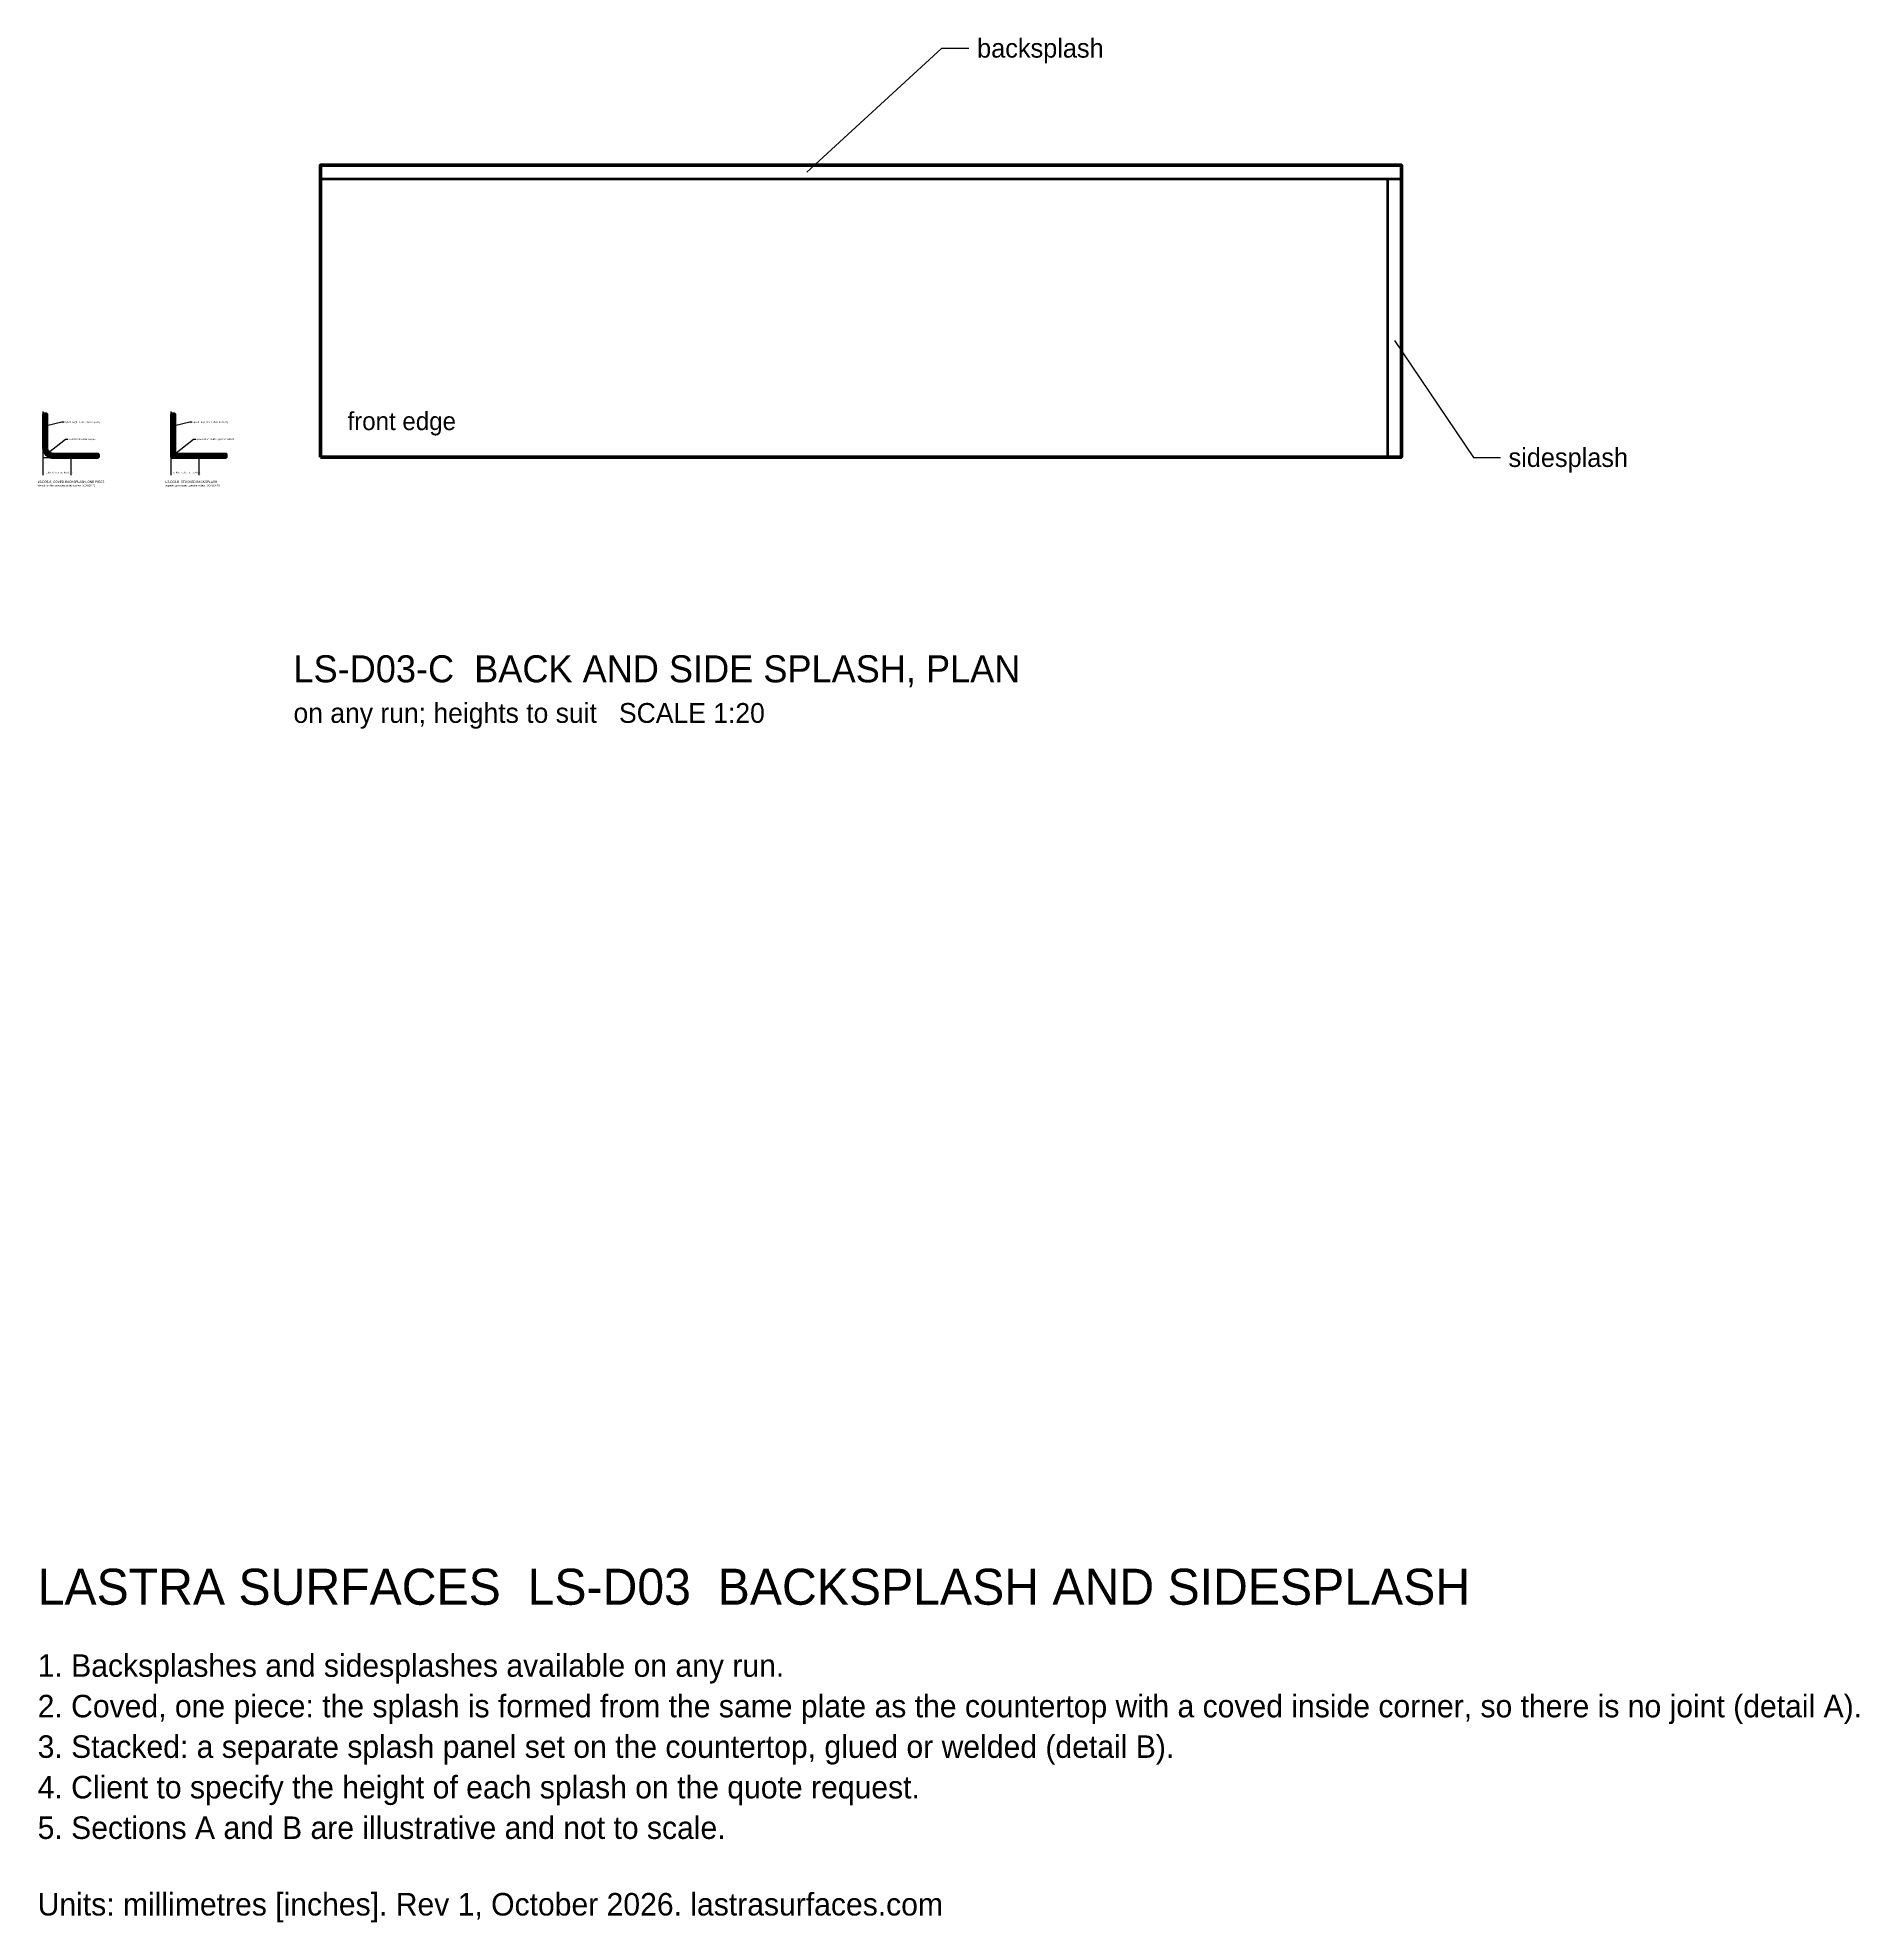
# Model space of a CAD drawing. Header units: millimetres. Extents: x 0 to 4045, y -3253 to 931.
import ezdxf
from ezdxf.enums import TextEntityAlignment as Align

# ---------------------------------------------------------------- set-up
doc = ezdxf.new("R2010")
doc.units = ezdxf.units.MM
doc.linetypes.add('DASHDOT', pattern=[3.556, 2.54, -0.508, 0, -0.508])
doc.linetypes.add('DASHED', pattern=[1.524, 1.27, -0.254])
for name, color, linetype, lineweight in [('BYOTHERS', 8, 'DASHED', 13), ('CUT', 8, 'DASHDOT', 13), ('HATCH', 8, 'Continuous', 9), ('NOTE', 8, 'Continuous', 13), ('OUTLINE', 7, 'Continuous', 50), ('SINK', 7, 'Continuous', 35), ('TITLE', 7, 'Continuous', 25)]:
    doc.layers.add(name, color=color, linetype=linetype, lineweight=lineweight)

msp = doc.modelspace()

# ---------------------------------------------------------------- hatches: boundary and pattern name
at = {"layer": 'HATCH'}
h = msp.add_hatch(dxfattribs=at)
h.set_pattern_fill('ANSI32', scale=0.41667)
h.paths.add_polyline_path([(14, 95), (14, 20), (14.2, 17.4), (14.7, 14.8), (15.5, 12.3), (16.7, 10), (18.1, 7.8), (19.9, 5.9), (21.8, 4.1), (24, 2.7), (26.3, 1.5), (28.8, 0.7), (31.4, 0.2), (34, 0), (134, 0), (134, 6), (34, 6), (32.2, 6.1), (30.4, 6.5), (28.6, 7.1), (27, 7.9), (25.5, 8.9), (24.1, 10.1), (22.9, 11.5), (21.9, 13), (21.1, 14.6), (20.5, 16.4), (20.1, 18.2), (20, 20), (20, 95)])
h = msp.add_hatch(dxfattribs=at)
h.set_pattern_fill('ANSI32', scale=0.41667)
h.paths.add_polyline_path([(298, 6), (304, 6), (304, 95), (298, 95)])
h = msp.add_hatch(dxfattribs=at)
h.set_pattern_fill('ANSI32', scale=0.41667)
h.paths.add_polyline_path([(298, 0), (418, 0), (418, 6), (298, 6)])

# ---------------------------------------------------------------- linework, layer by layer
at = {"layer": 'BYOTHERS'}
for p, q in [((12.5, -40), (12.5, 101)), ((296.5, -40), (296.5, 101))]:
    msp.add_line(p, q, dxfattribs=at)
for points in [[(14, -1), (74, -1), (74, -40)], [(298, -1), (358, -1), (358, -40)]]:
    msp.add_lwpolyline(points, dxfattribs=at)
at = {"layer": 'CUT'}
for p, q in [((11, 95), (23, 95)), ((295, 95), (307, 95)), ((134, -3), (134, 9)), ((418, -3), (418, 9))]:
    msp.add_line(p, q, dxfattribs=at)
at = {"layer": 'NOTE'}
for points in [[(1708, 633), (2008, 908), (2068, 908)], [(3013, 259.2), (3188, -0.8), (3248, -0.8)], [(20, 70), (54, 78), (59, 78)], [(304, 70), (338, 78), (343, 78)], [(24.1, 10.1), (62, 40), (67, 40)], [(304, 6.5), (346, 40), (351, 40)]]:
    msp.add_lwpolyline(points, dxfattribs=at)
at = {"layer": 'OUTLINE'}
for points in [[(628, 0), (3028, 0), (3028, 648), (628, 648)], [(14, 95), (14, 20), (14.2, 17.4), (14.7, 14.8), (15.5, 12.3), (16.7, 10), (18.1, 7.8), (19.9, 5.9), (21.8, 4.1), (24, 2.7), (26.3, 1.5), (28.8, 0.7), (31.4, 0.2), (34, 0), (134, 0), (134, 6), (34, 6), (32.2, 6.1), (30.4, 6.5), (28.6, 7.1), (27, 7.9), (25.5, 8.9), (24.1, 10.1), (22.9, 11.5), (21.9, 13), (21.1, 14.6), (20.5, 16.4), (20.1, 18.2), (20, 20), (20, 95)], [(298, 6), (304, 6), (304, 95), (298, 95)], [(298, 0), (418, 0), (418, 6), (298, 6)]]:
    msp.add_lwpolyline(points, close=True, dxfattribs=at)
at = {"layer": 'SINK'}
for points in [[(628, 618), (3028, 618)], [(2998, 0), (2998, 618)]]:
    msp.add_lwpolyline(points, dxfattribs=at)

# ---------------------------------------------------------------- texts
at = {"layer": 'BYOTHERS'}
for s, height, p in [('wall', 3.33, (10, 91)), ('wall', 3.33, (294, 91)), ('cabinet / substrate, by others', 3.333, (18, -36)), ('cabinet / substrate, by others', 3.333, (302, -36))]:
    msp.add_text(s, height=height, dxfattribs=at).set_placement(p)
at = {"layer": 'NOTE'}
for s, height, p in [('backsplash', 42, (2086, 908)), ('splash height to suit, client to specify', 3.5, (60.5, 78)), ('coved inside corner, no joint', 3.5, (68.5, 40)), ('splash height to suit, client to specify', 3.5, (344.5, 78)), ('splash set on counter, glued or welded', 3.5, (352.5, 40)), ('sidesplash', 42, (3266, -0.8))]:
    msp.add_text(s, height=height, dxfattribs=at).set_placement(p, align=Align.MIDDLE_LEFT)
for s, height, p in [('front edge', 40, (688, 60)), ('formed from the same plate as the counter   SCALE NTS', 3.667, (0, -64.8)), ('separate splash panel, glued or welded   SCALE NTS', 3.667, (284, -64.8)), ('on any run; heights to suit   SCALE 1:20', 44, (568, -590)), ('1. Backsplashes and sidesplashes available on any run.', 50, (0, -2708)), ('2. Coved, one piece: the splash is formed from the same plate as the countertop with a coved inside corner, so there is no joint (detail A).', 50, (0, -2798)), ('3. Stacked: a separate splash panel set on the countertop, glued or welded (detail B).', 50, (0, -2888)), ('4. Client to specify the height of each splash on the quote request.', 50, (0, -2978)), ('5. Sections A and B are illustrative and not to scale.', 50, (0, -3068)), ('Units: millimetres [inches]. Rev 1, October 2026. lastrasurfaces.com', 50, (0, -3238))]:
    msp.add_text(s, height=height, dxfattribs=at).set_placement(p)
at = {"layer": 'TITLE'}
for s, height, p in [('LS-D03-A  COVED BACKSPLASH, ONE PIECE', 5, (0, -57.3)), ('LS-D03-B  STACKED BACKSPLASH', 5, (284, -57.3)), ('LS-D03-C  BACK AND SIDE SPLASH, PLAN', 60, (568, -500)), ('LASTRA SURFACES  LS-D03  BACKSPLASH AND SIDESPLASH', 80, (0, -2548))]:
    msp.add_text(s, height=height, dxfattribs=at).set_placement(p)

doc.saveas('drawing.dxf')
